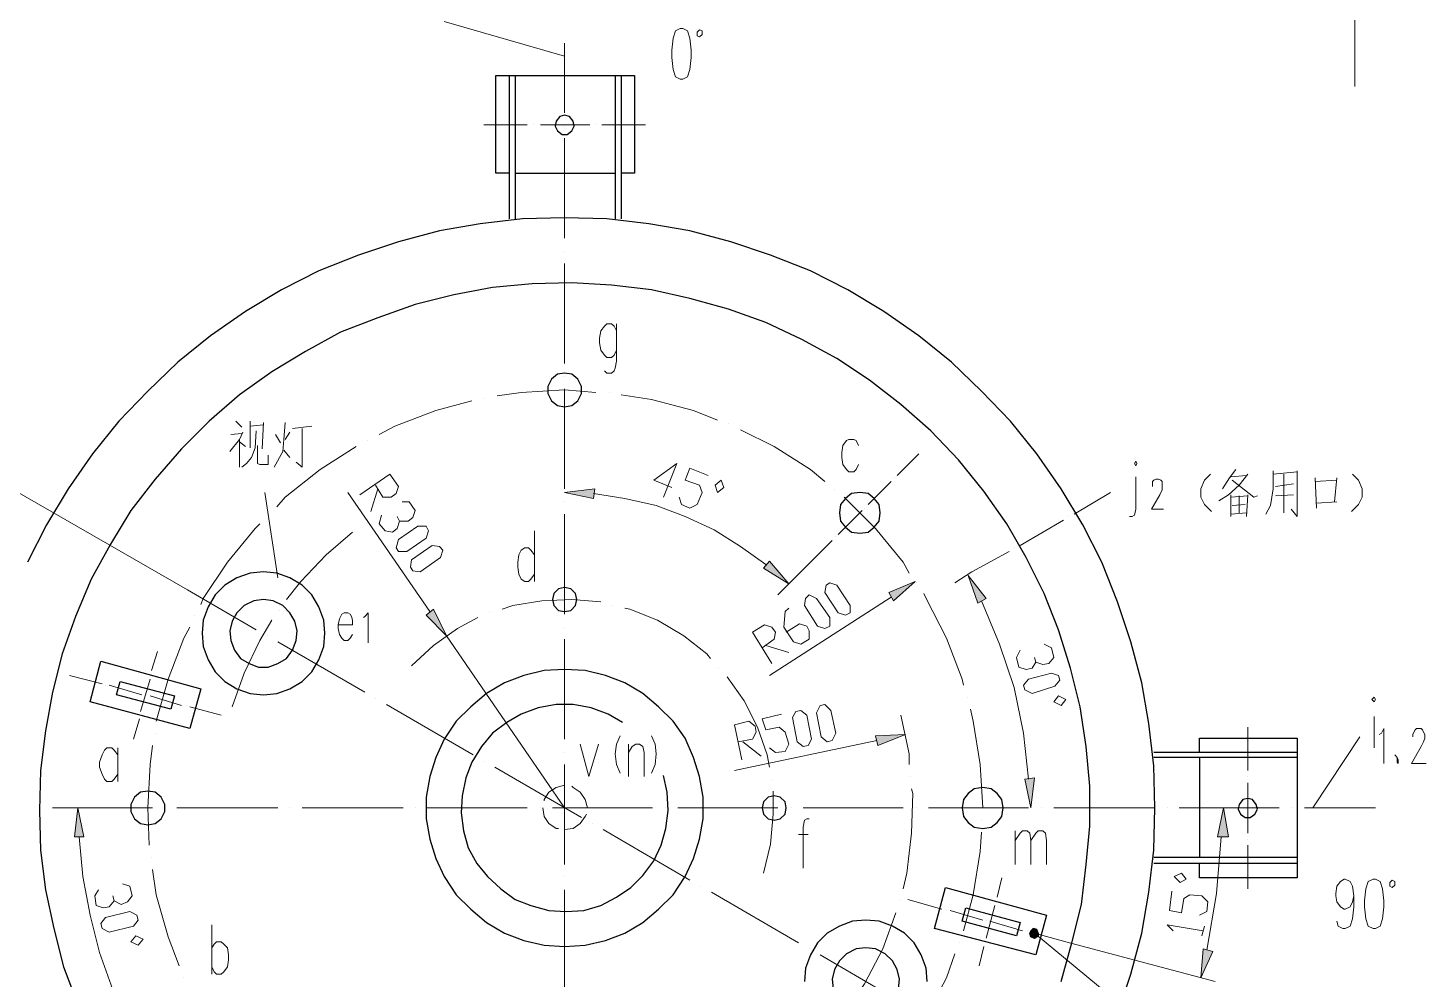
# Model space of a CAD drawing. Header units: inches. Extents: x -244 to 17, y 0 to 370.
# Drawn here: x -200.9 to -127.2, y 125 to 175.1 of the extents above; entities that cross this region are included whole.
import ezdxf

# ---------------------------------------------------------------- set-up
doc = ezdxf.new("R2010")
doc.units = ezdxf.units.IN
doc.header["$MEASUREMENT"] = 0
doc.layers.add('图层 1', color=7, linetype='Continuous')

# ---------------------------------------------------------------- blocks, each defined once
blk = doc.blocks.new('block 2')
at = {"layer": '图层 1', "true_color": 0xffffff}
h = blk.add_hatch(color=7, dxfattribs=at)
h.dxf.hatch_style = 2
h.paths.add_polyline_path([(152.591, 219.139), (152.591, 218.631), (154.115, 218.948)])
h = blk.add_hatch(color=7, dxfattribs=at)
h.dxf.hatch_style = 2
h.paths.add_polyline_path([(164.592, 200.216), (164.275, 200.597), (163.195, 199.517)])
h = blk.add_hatch(color=7, dxfattribs=at)
h.dxf.hatch_style = 2
h.paths.add_polyline_path([(170.434, 191.77), (170.942, 191.707), (170.752, 193.294)])
h = blk.add_hatch(color=7, dxfattribs=at)
h.dxf.hatch_style = 2
h.paths.add_polyline_path([(167.132, 182.499), (166.751, 182.817), (165.926, 181.483)])
h = blk.add_hatch(color=7, dxfattribs=at)
h.dxf.hatch_style = 2
h.paths.add_polyline_path([(157.925, 176.911), (157.417, 176.784), (157.988, 175.324)])
h = blk.add_hatch(color=7, dxfattribs=at)
h.dxf.hatch_style = 2
h.paths.add_polyline_path([(165.481, 176.213), (165.037, 175.959), (166.053, 174.816)])
h = blk.add_hatch(color=7, dxfattribs=at)
h.dxf.hatch_style = 2
h.paths.add_polyline_path([(164.91, 171.514), (165.164, 171.069), (166.37, 172.022)])
h = blk.add_hatch(color=7, dxfattribs=at)
h.dxf.hatch_style = 2
h.paths.add_polyline_path([(147.511, 168.529), (147.32, 168.72), (147.257, 168.529)])
h.paths.add_polyline_path([(147.511, 168.783), (147.511, 168.529), (147.32, 168.72)])
h.paths.add_polyline_path([(147.638, 168.72), (147.511, 168.783), (147.511, 168.529)])
h = blk.add_hatch(color=7, dxfattribs=at)
h.dxf.hatch_style = 2
h.paths.add_polyline_path([(155.702, 168.529), (155.639, 169.037), (154.115, 168.72)])
h = blk.add_hatch(color=7, dxfattribs=at)
h.dxf.hatch_style = 2
h.paths.add_polyline_path([(147.511, 168.529), (147.511, 168.339), (147.701, 168.402)])
h.paths.add_polyline_path([(147.384, 168.339), (147.511, 168.529), (147.511, 168.339)])
h.paths.add_polyline_path([(147.257, 168.529), (147.384, 168.339), (147.511, 168.529)])
h = blk.add_hatch(color=7, dxfattribs=at)
h.dxf.hatch_style = 2
h.paths.add_polyline_path([(147.765, 168.593), (147.511, 168.529), (147.638, 168.72)])
h.paths.add_polyline_path([(147.701, 168.402), (147.765, 168.593), (147.511, 168.529)])
h = blk.add_hatch(color=7, dxfattribs=at)
h.dxf.hatch_style = 2
h.paths.add_polyline_path([(146.558, 159.131), (146.685, 159.639), (145.161, 159.766)])
h = blk.add_hatch(color=7, dxfattribs=at)
h.dxf.hatch_style = 2
h.paths.add_polyline_path([(152.591, 158.877), (152.591, 158.306), (154.115, 158.56)])
at = {"layer": '图层 1', "color": 7, "lineweight": 25, "true_color": 0xffffff}
for points in [[(185.23, 193.294), (185.166, 195.517), (184.912, 197.739), (184.531, 199.898), (183.96, 202.057), (183.261, 204.153), (182.436, 206.248), (181.42, 208.217), (180.277, 210.122), (179.007, 211.963), (177.61, 213.678), (176.086, 215.265), (174.498, 216.789), (172.784, 218.186), (170.942, 219.456), (169.037, 220.599), (167.069, 221.615)], [(143.256, 164.148), (145.352, 163.449), (147.511, 162.878), (149.67, 162.497), (151.892, 162.243), (154.115, 162.179), (156.337, 162.243), (158.56, 162.497), (160.719, 162.878), (162.878, 163.449), (164.973, 164.148), (167.069, 164.973), (169.037, 165.989), (170.942, 167.132), (172.784, 168.402), (174.498, 169.799), (176.086, 171.323), (177.61, 172.911), (179.007, 174.625), (180.277, 176.467), (181.42, 178.372), (182.436, 180.34), (183.261, 182.436), (183.96, 184.531), (184.531, 186.69), (184.912, 188.849), (185.166, 191.072), (185.23, 193.294)], [(144.971, 167.132), (147.003, 166.561), (149.035, 166.053), (151.13, 165.799), (153.162, 165.608), (155.258, 165.608), (157.353, 165.799), (159.449, 166.116), (161.481, 166.624), (163.513, 167.259), (165.418, 168.021), (167.323, 168.974), (169.101, 169.99), (170.815, 171.196), (172.466, 172.53), (173.99, 173.99), (175.387, 175.578), (176.657, 177.229), (177.8, 178.943), (178.816, 180.785), (179.705, 182.69), (180.404, 184.658), (180.975, 186.69), (181.42, 188.722), (181.674, 190.818), (181.801, 192.913), (181.737, 195.009), (181.547, 197.104), (181.166, 199.136), (180.658, 201.168), (179.959, 203.137), (179.197, 205.105), (178.181, 206.947), (177.102, 208.725), (175.895, 210.439), (174.498, 212.027), (173.038, 213.487), (171.45, 214.884), (169.799, 216.154), (168.021, 217.234), (166.18, 218.25), (164.211, 219.075), (162.243, 219.774), (160.211, 220.282), (158.179, 220.663), (156.083, 220.917), (153.988, 220.98), (151.892, 220.917), (149.797, 220.663), (147.765, 220.218), (145.733, 219.71), (143.764, 218.948)], [(161.862, 217.742), (160.401, 212.471), (158.306, 213.043), (159.703, 218.313), (161.862, 217.742)], [(160.782, 216.726), (160.02, 213.868), (159.322, 214.059), (160.084, 216.916), (160.782, 216.726)], [(155.004, 215.265), (154.94, 215.646), (154.686, 215.964), (154.305, 216.154), (153.924, 216.154), (153.543, 215.964), (153.289, 215.646), (153.226, 215.265), (153.289, 214.884), (153.543, 214.567), (153.924, 214.376), (154.305, 214.376), (154.686, 214.567), (154.94, 214.884), (155.004, 215.265)], [(166.561, 209.169), (166.497, 209.868), (166.243, 210.566), (165.862, 211.201), (165.354, 211.709), (164.719, 212.09), (164.021, 212.344), (163.322, 212.408), (162.624, 212.344), (161.925, 212.09), (161.29, 211.709), (160.782, 211.201), (160.401, 210.566), (160.147, 209.868), (160.084, 209.169), (160.147, 208.471), (160.401, 207.772), (160.782, 207.137), (161.29, 206.629), (161.925, 206.248), (162.624, 205.994), (163.322, 205.931), (164.021, 205.994), (164.719, 206.248), (165.354, 206.629), (165.862, 207.137), (166.243, 207.772), (166.497, 208.471), (166.561, 209.169)], [(165.1, 209.169), (165.037, 209.677), (164.783, 210.185), (164.402, 210.566), (163.957, 210.82), (163.449, 210.947), (162.941, 210.884), (162.433, 210.693), (161.989, 210.376), (161.735, 209.931), (161.544, 209.423), (161.544, 208.915), (161.735, 208.407), (161.989, 207.963), (162.433, 207.645), (162.941, 207.455), (163.449, 207.391), (163.957, 207.518), (164.402, 207.772), (164.783, 208.153), (165.037, 208.661), (165.1, 209.169)], [(161.417, 193.294), (161.354, 194.374), (161.1, 195.453), (160.719, 196.469), (160.147, 197.422), (159.449, 198.247), (158.687, 199.009), (157.734, 199.644), (156.782, 200.089), (155.766, 200.406), (154.686, 200.597), (153.543, 200.597), (152.464, 200.406), (151.448, 200.089), (150.495, 199.644), (149.543, 199.009), (148.781, 198.247), (148.082, 197.422), (147.511, 196.469), (147.13, 195.453), (146.876, 194.374), (146.812, 193.294), (146.876, 192.215), (147.13, 191.135), (147.511, 190.119), (148.082, 189.167), (148.781, 188.341), (149.543, 187.579), (150.495, 186.944), (151.448, 186.5), (152.464, 186.182), (153.543, 185.992), (154.686, 185.992), (155.766, 186.182), (156.782, 186.5), (157.798, 186.944), (158.687, 187.579), (159.449, 188.341), (160.147, 189.167), (160.719, 190.119), (161.1, 191.135), (161.354, 192.215), (161.417, 193.294)], [(158.623, 190.246), (159.068, 191.008), (159.385, 191.897), (159.576, 192.85), (159.576, 193.739), (159.385, 194.691), (159.068, 195.58), (158.623, 196.342), (158.052, 197.104), (157.353, 197.676), (156.528, 198.184), (155.702, 198.501), (154.75, 198.692), (153.861, 198.755), (152.908, 198.628), (152.019, 198.374), (151.194, 197.93), (150.495, 197.358), (149.86, 196.66), (149.289, 195.898), (148.971, 195.072), (148.717, 194.12), (148.654, 193.231), (148.717, 192.278), (148.971, 191.389), (149.416, 190.564), (149.924, 189.802), (150.559, 189.167), (151.321, 188.595), (152.146, 188.214), (153.035, 187.96), (153.988, 187.833), (154.94, 187.897), (155.829, 188.087)], [(187.579, 196.215), (187.579, 196.914), (192.723, 196.914), (192.723, 193.294)], [(192.723, 196.215), (185.166, 196.215)], [(192.723, 195.898), (185.166, 195.898)], [(187.579, 195.898), (187.579, 193.294), (187.579, 190.627)], [(165.735, 193.294), (165.672, 193.612), (165.418, 193.866), (165.1, 193.929), (164.783, 193.866), (164.529, 193.612), (164.465, 193.294), (164.529, 192.977), (164.783, 192.723), (165.1, 192.659), (165.418, 192.723), (165.672, 192.977), (165.735, 193.294)], [(177.038, 193.294), (176.975, 193.675), (176.721, 193.993), (176.34, 194.183), (175.959, 194.183), (175.578, 193.993), (175.324, 193.675), (175.26, 193.294), (175.324, 192.913), (175.578, 192.596), (175.959, 192.405), (176.34, 192.405), (176.721, 192.596), (176.975, 192.913), (177.038, 193.294)], [(192.723, 193.294), (192.723, 189.611), (187.579, 189.611), (187.579, 190.31)], [(190.627, 193.294), (190.564, 193.548), (190.31, 193.739), (190.056, 193.802), (189.802, 193.675), (189.611, 193.421), (189.611, 193.167), (189.802, 192.913), (190.056, 192.786), (190.31, 192.85), (190.564, 193.04), (190.627, 193.294)], [(192.723, 190.627), (185.166, 190.627)], [(192.723, 190.31), (185.166, 190.31)], [(154.75, 182.245), (154.686, 182.563), (154.432, 182.817), (154.115, 182.88), (153.797, 182.817), (153.543, 182.563), (153.48, 182.245), (153.543, 181.928), (153.797, 181.674), (154.115, 181.61), (154.432, 181.674), (154.686, 181.928), (154.75, 182.245)], [(148.209, 177.419), (148.146, 178.118), (147.892, 178.816), (147.511, 179.451), (147.003, 179.959), (146.368, 180.34), (145.669, 180.594), (144.971, 180.658)], [(144.971, 174.181), (145.669, 174.244), (146.368, 174.498), (147.003, 174.879), (147.511, 175.387), (147.892, 176.022), (148.146, 176.721), (148.209, 177.419)], [(146.749, 177.419), (146.685, 177.927), (146.431, 178.435), (146.05, 178.816), (145.606, 179.07), (145.098, 179.197), (144.59, 179.134), (144.082, 178.943), (143.637, 178.626), (143.383, 178.181), (143.193, 177.673), (143.193, 177.165), (143.383, 176.657), (143.637, 176.213), (144.082, 175.895), (144.59, 175.705), (145.098, 175.641), (145.606, 175.768), (146.05, 176.022), (146.431, 176.403), (146.685, 176.911), (146.749, 177.419)], [(170.752, 177.737), (170.688, 178.181), (170.434, 178.499), (170.117, 178.753), (169.672, 178.816), (169.228, 178.753), (168.91, 178.499), (168.656, 178.181), (168.593, 177.737), (168.656, 177.292), (168.91, 176.975), (169.228, 176.721), (169.672, 176.657), (170.117, 176.721), (170.434, 176.975), (170.688, 177.292), (170.752, 177.737)], [(149.924, 173.228), (148.463, 167.894), (146.368, 168.466), (147.765, 173.8), (149.924, 173.228)], [(148.844, 172.149), (148.082, 169.291), (147.384, 169.482), (148.146, 172.339), (148.844, 172.149)], [(155.194, 171.26), (155.131, 171.704), (154.877, 172.022), (154.559, 172.276), (154.115, 172.339), (153.67, 172.276), (153.353, 172.022), (153.099, 171.704), (153.035, 171.26), (153.099, 170.815), (153.353, 170.498), (153.67, 170.244), (154.115, 170.18), (154.559, 170.244), (154.877, 170.498), (155.131, 170.815), (155.194, 171.26)], [(147.511, 168.783), (147.511, 168.529), (147.32, 168.72), (147.511, 168.783)], [(147.638, 168.72), (147.511, 168.783), (147.511, 168.529), (147.638, 168.72)], [(147.511, 168.529), (147.32, 168.72), (147.257, 168.529), (147.511, 168.529)], [(147.257, 168.529), (147.384, 168.339), (147.511, 168.529), (147.257, 168.529)], [(147.384, 168.339), (147.511, 168.529), (147.511, 168.339), (147.384, 168.339)], [(147.765, 168.593), (147.511, 168.529), (147.638, 168.72), (147.765, 168.593)], [(147.701, 168.402), (147.765, 168.593), (147.511, 168.529), (147.701, 168.402)], [(147.511, 168.529), (147.511, 168.339), (147.701, 168.402), (147.511, 168.529)], [(151.194, 154.686), (151.194, 162.243)], [(151.511, 154.686), (151.511, 162.243)], [(156.782, 154.686), (156.782, 162.243)], [(157.036, 154.686), (157.036, 162.243)], [(154.115, 154.686), (150.432, 154.686), (150.432, 159.83), (151.194, 159.83)], [(156.782, 159.83), (154.115, 159.83), (151.511, 159.83)], [(157.036, 159.83), (157.798, 159.83), (157.798, 154.686), (154.115, 154.686)], [(154.623, 157.29), (154.559, 157.544), (154.305, 157.734), (154.051, 157.798), (153.797, 157.671), (153.607, 157.417), (153.607, 157.163), (153.797, 156.909), (154.051, 156.782), (154.305, 156.845), (154.559, 157.036), (154.623, 157.29)]]:
    blk.add_lwpolyline(points, dxfattribs=at)
at = {"layer": '图层 1', "color": 7, "lineweight": 13, "true_color": 0xffffff}
for points in [[(165.608, 213.17), (170.942, 222.441)], [(152.591, 218.885), (150.495, 218.694), (148.463, 218.313), (146.495, 217.805), (144.526, 217.107), (142.621, 216.218)], [(152.591, 219.139), (152.591, 218.631), (154.115, 218.948), (152.591, 219.139)], [(166.243, 208.407), (170.752, 209.106)], [(163.767, 205.232), (163.767, 204.47), (164.021, 204.47), (164.211, 204.534), (164.338, 204.597), (164.402, 204.724), (164.402, 204.915), (164.338, 205.042), (164.084, 205.169), (163.767, 205.232), (163.576, 205.232), (163.259, 205.169), (163.068, 205.042), (162.941, 204.915), (162.941, 204.724), (163.068, 204.597), (163.259, 204.47)], [(170.752, 204.724), (164.465, 200.406)], [(164.148, 203.899), (164.211, 203.835), (164.402, 203.645), (162.814, 203.645)], [(164.592, 200.216), (164.275, 200.597), (163.195, 199.517), (164.592, 200.216)], [(154.115, 193.294), (163.195, 199.517)], [(193.739, 193.294), (195.58, 199.644)], [(170.434, 191.77), (170.942, 191.707), (170.752, 193.294), (170.434, 191.77)], [(166.942, 182.69), (167.894, 184.023), (168.783, 185.42), (169.482, 186.944), (170.053, 188.468), (170.434, 190.119), (170.688, 191.77)], [(156.083, 184.341), (157.671, 176.848)], [(167.132, 182.499), (166.751, 182.817), (165.926, 181.483), (167.132, 182.499)], [(161.1, 182.499), (165.227, 176.086)], [(167.132, 180.277), (165.354, 182.055)], [(166.561, 171.831), (165.989, 172.72)], [(164.91, 171.514), (165.164, 171.069), (166.37, 172.022), (164.91, 171.514)], [(155.639, 168.847), (158.052, 169.101), (160.465, 169.609), (162.751, 170.371), (165.037, 171.323)], [(155.702, 168.529), (155.639, 169.037), (154.115, 168.72), (155.702, 168.529)], [(147.511, 168.529), (134.747, 153.099)], [(147.066, 166.878), (144.971, 159.004)], [(171.577, 163.195), (169.863, 163.195), (169.545, 163.259), (169.482, 163.386), (169.482, 163.513)], [(172.276, 163.259), (172.149, 163.195), (172.276, 163.132), (172.403, 163.195), (172.276, 163.259)], [(171.069, 162.306), (171.133, 162.306), (171.323, 162.306), (171.387, 162.243), (171.45, 162.116), (171.45, 161.989), (171.387, 161.862), (171.323, 161.798), (171.133, 161.798), (171.006, 161.798), (170.879, 161.798), (170.625, 161.925), (169.863, 162.37), (169.863, 161.735)], [(146.558, 159.131), (146.685, 159.639), (145.161, 159.766), (146.558, 159.131)], [(146.622, 159.449), (149.606, 158.941), (152.591, 158.687)], [(152.591, 158.877), (152.591, 158.306), (154.115, 158.56), (152.591, 158.877)], [(157.861, 151.384), (154.115, 153.861)], [(205.105, 151.638), (192.151, 151.638)]]:
    blk.add_lwpolyline(points, dxfattribs=at)
at = {"layer": '图层 1', "color": 7, "lineweight": 5, "true_color": 0xffffff}
for points in [[(154.115, 220.98), (154.115, 220.98)], [(154.115, 220.282), (154.115, 215.011)], [(160.655, 217.678), (161.1, 219.393)], [(160.592, 217.488), (160.592, 217.488)], [(160.084, 215.583), (160.592, 217.297)], [(158.814, 215.71), (157.734, 216.027)], [(157.417, 215.011), (156.401, 215.138), (154.115, 215.265), (152.146, 215.202)], [(159.004, 215.646), (159.004, 215.646)], [(160.909, 215.138), (159.195, 215.646)], [(160.084, 215.392), (160.084, 215.392)], [(150.876, 215.011), (149.543, 214.821), (147.32, 214.186), (145.796, 213.614)], [(151.511, 215.075), (151.511, 215.075)], [(158.052, 214.884), (158.052, 214.884)], [(163.64, 213.043), (163.068, 213.36), (160.909, 214.186), (158.687, 214.821)], [(159.512, 213.487), (160.02, 215.138)], [(161.1, 215.075), (161.1, 215.075)], [(162.37, 214.757), (161.354, 215.075)], [(154.115, 214.376), (154.115, 214.376)], [(154.115, 213.741), (154.115, 208.407)], [(145.161, 213.36), (145.161, 213.36)], [(159.004, 211.392), (159.449, 213.043)], [(159.512, 213.233), (159.512, 213.233)], [(165.608, 213.17), (163.513, 209.55)], [(164.275, 212.789), (164.275, 212.789)], [(169.101, 209.36), (168.847, 209.614), (167.069, 211.074), (165.164, 212.344), (164.846, 212.471)], [(164.021, 208.725), (162.941, 209.36), (161.227, 210.185), (159.449, 210.82)], [(163.195, 208.979), (163.195, 208.979)], [(169.545, 208.915), (169.545, 208.915)], [(162.878, 208.407), (160.211, 203.835)], [(164.529, 208.344), (164.529, 208.344)], [(168.656, 204.47), (167.45, 205.867), (166.053, 207.201), (165.1, 207.963)], [(173.165, 204.28), (171.958, 206.185), (170.498, 208.026), (169.99, 208.471)], [(154.115, 207.772), (154.115, 207.772)], [(154.115, 207.137), (154.115, 201.803)], [(173.482, 203.708), (173.482, 203.708)], [(159.576, 202.692), (156.909, 198.12)], [(159.893, 203.264), (159.893, 203.264)], [(175.578, 198.184), (175.07, 200.089), (174.244, 202.248), (173.8, 203.073)], [(164.148, 197.866), (163.576, 198.946), (162.687, 200.216), (161.608, 201.359)], [(154.115, 201.168), (154.115, 201.168)], [(154.115, 200.533), (154.115, 195.263)], [(156.591, 197.549), (156.591, 197.549)], [(175.705, 197.549), (175.705, 197.549)], [(190.119, 197.549), (190.119, 195.263)], [(156.274, 196.977), (153.607, 192.405)], [(164.402, 197.231), (164.402, 197.231)], [(176.022, 191.643), (176.149, 193.294), (176.022, 195.58), (175.832, 196.85)], [(164.973, 191.389), (165.1, 192.913), (165.037, 194.501), (164.783, 196.025), (164.592, 196.596)], [(154.115, 194.564), (154.115, 194.564)], [(190.119, 194.945), (190.119, 194.945)], [(190.119, 194.564), (190.119, 191.961)], [(154.115, 193.929), (154.115, 188.659)], [(149.797, 193.294), (144.526, 193.294)], [(150.495, 193.294), (150.495, 193.294)], [(156.401, 193.294), (151.13, 193.294)], [(157.036, 193.294), (157.036, 193.294)], [(163.005, 193.294), (157.734, 193.294)], [(163.64, 193.294), (163.64, 193.294)], [(169.609, 193.294), (164.338, 193.294)], [(170.244, 193.294), (170.244, 193.294)], [(176.213, 193.294), (170.942, 193.294)], [(176.848, 193.294), (176.848, 193.294)], [(182.817, 193.294), (177.546, 193.294)], [(183.452, 193.294), (183.452, 193.294)], [(189.421, 193.294), (184.15, 193.294)], [(190.056, 193.294), (190.056, 193.294)], [(194.437, 193.294), (190.754, 193.294)], [(153.289, 191.834), (153.289, 191.834)], [(190.119, 191.643), (190.119, 191.643)], [(152.972, 191.262), (150.305, 186.69)], [(176.022, 190.945), (176.022, 190.945)], [(190.119, 191.326), (190.119, 189.04)], [(164.783, 190.754), (164.783, 190.754)], [(174.562, 185.23), (175.07, 186.5), (175.641, 188.722), (175.895, 190.31)], [(161.989, 185.611), (162.243, 185.801), (163.195, 187.008), (164.021, 188.405), (164.592, 189.865), (164.656, 190.119)], [(154.115, 187.96), (154.115, 187.96)], [(154.115, 187.325), (154.115, 182.055)], [(149.987, 186.119), (149.987, 186.119)], [(149.67, 185.547), (147.003, 180.975)], [(161.544, 185.166), (161.544, 185.166)], [(156.274, 182.499), (156.909, 182.626), (158.369, 183.134), (159.766, 183.833), (161.036, 184.722)], [(174.371, 184.658), (174.371, 184.658)], [(171.323, 179.578), (171.958, 180.34), (173.165, 182.245), (174.054, 184.023)], [(150.686, 182.817), (152.21, 182.436), (153.797, 182.309), (155.004, 182.309)], [(155.639, 182.372), (155.639, 182.372)], [(154.115, 181.356), (154.115, 181.356)], [(154.115, 180.721), (154.115, 175.451)], [(146.368, 179.832), (143.701, 175.26)], [(146.685, 180.404), (146.685, 180.404)], [(167.132, 180.277), (168.212, 179.197)], [(166.497, 175.133), (167.069, 175.451), (168.847, 176.911), (170.498, 178.562)], [(168.402, 179.007), (168.402, 179.007)], [(168.529, 178.88), (169.799, 177.61)], [(170.879, 179.07), (170.879, 179.07)], [(143.891, 178.118), (144.844, 177.483), (146.685, 176.53), (148.59, 175.832)], [(169.926, 177.483), (169.926, 177.483)], [(170.117, 177.292), (171.323, 176.086)], [(149.225, 175.641), (149.225, 175.641)], [(149.86, 175.451), (150.686, 175.26), (152.781, 175.006), (154.877, 174.943), (155.131, 175.006)], [(156.401, 175.133), (156.972, 175.133), (159.004, 175.578)], [(171.514, 175.895), (171.514, 175.895)], [(171.641, 175.768), (172.784, 174.625)], [(141.732, 175.133), (143.129, 174.244), (145.161, 173.165), (146.431, 172.72)], [(148.781, 173.419), (149.289, 175.197)], [(154.115, 174.752), (154.115, 174.752)], [(155.766, 175.07), (155.766, 175.07)], [(165.989, 174.752), (165.989, 174.752)], [(154.115, 174.117), (154.115, 168.847)], [(160.592, 172.276), (160.909, 172.339), (163.068, 173.165), (165.164, 174.244), (165.418, 174.371)], [(147.003, 172.466), (147.003, 172.466)], [(148.209, 171.26), (148.717, 172.974)], [(148.717, 173.165), (148.717, 173.165)], [(147.638, 172.276), (149.543, 171.768), (151.829, 171.387), (152.845, 171.323)], [(154.115, 171.26), (156.401, 171.387), (158.687, 171.768), (159.322, 171.895)], [(159.957, 172.085), (159.957, 172.085)], [(166.561, 171.831), (167.64, 169.863)], [(146.812, 171.196), (145.796, 171.45)], [(147.066, 171.133), (147.066, 171.133)], [(148.971, 170.625), (147.257, 171.069)], [(148.209, 171.069), (148.209, 171.069)], [(153.48, 171.323), (153.48, 171.323)], [(154.115, 171.26), (154.115, 171.26)], [(147.638, 169.164), (148.146, 170.879)], [(149.162, 170.561), (149.162, 170.561)], [(150.432, 170.244), (149.416, 170.498)], [(167.831, 169.609), (167.831, 169.609)], [(147.638, 168.91), (147.638, 168.91)], [(167.958, 169.291), (169.291, 167.005)], [(147.066, 166.878), (147.574, 168.72)], [(154.115, 168.148), (154.115, 168.148)], [(154.115, 167.513), (154.115, 162.243)], [(169.482, 166.751), (169.482, 166.751)], [(169.609, 166.434), (170.752, 164.529)], [(154.115, 161.544), (154.115, 161.544)], [(154.115, 160.909), (154.115, 155.639)], [(152.146, 157.29), (149.86, 157.29)], [(152.464, 157.29), (152.464, 157.29)], [(155.448, 157.29), (152.781, 157.29)], [(155.766, 157.29), (155.766, 157.29)], [(158.369, 157.29), (156.083, 157.29)], [(154.115, 154.94), (154.115, 154.94)], [(154.115, 154.305), (154.115, 150.559)]]:
    blk.add_lwpolyline(points, dxfattribs=at)
at = {"layer": '图层 1', "lineweight": 0}
for points in [[(152.591, 219.139), (152.591, 218.631), (154.115, 218.948), (152.591, 219.139)], [(164.592, 200.216), (164.275, 200.597), (163.195, 199.517), (164.592, 200.216)], [(170.434, 191.77), (170.942, 191.707), (170.752, 193.294), (170.434, 191.77)], [(167.132, 182.499), (166.751, 182.817), (165.926, 181.483), (167.132, 182.499)], [(157.925, 176.911), (157.417, 176.784), (157.988, 175.324), (157.925, 176.911)], [(165.481, 176.213), (165.037, 175.959), (166.053, 174.816), (165.481, 176.213)], [(164.91, 171.514), (165.164, 171.069), (166.37, 172.022), (164.91, 171.514)], [(147.511, 168.783), (147.511, 168.529), (147.32, 168.72), (147.511, 168.783)], [(147.638, 168.72), (147.511, 168.783), (147.511, 168.529), (147.638, 168.72)], [(155.702, 168.529), (155.639, 169.037), (154.115, 168.72), (155.702, 168.529)], [(147.511, 168.529), (147.32, 168.72), (147.257, 168.529), (147.511, 168.529)], [(147.257, 168.529), (147.384, 168.339), (147.511, 168.529), (147.257, 168.529)], [(147.384, 168.339), (147.511, 168.529), (147.511, 168.339), (147.384, 168.339)], [(147.765, 168.593), (147.511, 168.529), (147.638, 168.72), (147.765, 168.593)], [(147.701, 168.402), (147.765, 168.593), (147.511, 168.529), (147.701, 168.402)], [(147.511, 168.529), (147.511, 168.339), (147.701, 168.402), (147.511, 168.529)], [(146.558, 159.131), (146.685, 159.639), (145.161, 159.766), (146.558, 159.131)], [(152.591, 158.877), (152.591, 158.306), (154.115, 158.56), (152.591, 158.877)]]:
    blk.add_lwpolyline(points, dxfattribs=at)
at = {"layer": '图层 1', "color": 7, "lineweight": 20, "true_color": 0xffffff}
for points in [[(148.019, 217.742), (148.336, 217.488), (148.654, 216.218), (148.463, 215.837), (148.209, 215.773), (147.892, 216.027), (147.574, 217.297), (147.765, 217.678), (148.019, 217.742)], [(149.225, 217.043), (148.908, 217.297), (148.844, 217.615), (148.971, 217.996), (149.479, 218.059), (149.797, 217.869)], [(156.909, 216.853), (157.163, 217.043), (157.29, 217.17), (157.29, 217.424), (157.163, 217.551), (156.909, 217.678), (156.528, 217.805), (156.274, 217.805), (155.893, 217.678), (155.639, 217.551), (155.512, 217.424), (155.512, 217.17), (155.639, 217.043), (155.893, 216.853)], [(150.114, 216.599), (149.987, 216.218), (149.479, 216.091), (149.162, 216.345), (149.035, 216.662), (149.225, 217.043), (149.479, 217.107)], [(157.29, 216.853), (155.512, 216.853)], [(147.384, 215.9), (147.193, 215.519), (146.876, 215.773), (147.066, 216.154), (147.384, 215.9)], [(147.955, 211.9), (145.352, 211.9)], [(146.749, 211.9), (146.939, 211.773), (147.066, 211.646), (147.066, 211.392), (146.939, 211.265), (146.749, 211.074), (146.368, 211.011), (146.114, 211.011), (145.733, 211.074), (145.479, 211.265), (145.352, 211.392), (145.352, 211.646), (145.479, 211.773), (145.733, 211.9)], [(173.546, 210.439), (172.911, 210.947)], [(173.8, 210.884), (173.863, 210.312)], [(172.085, 210.439), (173.546, 210.439), (173.927, 210.249)], [(173.99, 209.55), (173.101, 209.614), (172.593, 209.804), (172.276, 210.058), (172.085, 210.312)], [(173.419, 210.439), (173.165, 210.122)], [(174.498, 210.63), (174.181, 210.312)], [(172.72, 208.915), (172.212, 208.915), (172.212, 209.36), (172.276, 209.487), (173.228, 209.487)], [(174.498, 209.868), (173.101, 209.868)], [(174.308, 209.169), (174.244, 209.868)], [(174.435, 208.026), (173.546, 208.09), (172.911, 208.153), (172.085, 208.598)], [(173.038, 209.233), (174.435, 209.169)], [(172.974, 208.09), (172.593, 207.772)], [(173.8, 208.534), (173.355, 208.28)], [(173.927, 207.772), (173.546, 208.026)], [(174.117, 207.137), (172.085, 207.137), (172.339, 207.455)], [(174.117, 207.645), (174.244, 206.629)], [(170.942, 203.137), (169.736, 203.518)], [(170.625, 204.089), (171.704, 202.502), (171.069, 202.057), (170.688, 202.184), (170.498, 202.438), (170.498, 202.883), (171.133, 203.264)], [(169.228, 201.994), (168.847, 202.121), (168.656, 202.375), (168.72, 202.756), (169.101, 203.073), (169.545, 202.946)], [(167.831, 202.184), (168.275, 202.057), (168.974, 201.041), (168.974, 200.597), (168.72, 200.47), (168.339, 200.597), (167.64, 201.613), (167.64, 202.057), (167.831, 202.184)], [(170.244, 201.867), (170.244, 201.486), (169.799, 201.168), (169.418, 201.295), (169.228, 201.549), (169.228, 201.994), (169.482, 202.121)], [(166.815, 201.422), (167.196, 201.359), (167.958, 200.279), (167.894, 199.898), (167.704, 199.708), (167.323, 199.835), (166.561, 200.914), (166.624, 201.295), (166.815, 201.422)], [(167.45, 194.882), (167.704, 195.072), (167.831, 195.199), (167.831, 195.39), (167.704, 195.58), (167.45, 195.707), (167.069, 195.771), (166.815, 195.771), (166.434, 195.707), (166.18, 195.58), (166.053, 195.39), (166.053, 195.199), (166.18, 195.072), (166.434, 194.882)], [(168.72, 194.882), (166.053, 194.882)], [(154.115, 194.437), (153.67, 194.374), (153.289, 194.12), (153.035, 193.739), (153.035, 193.612)], [(155.321, 193.294), (155.194, 193.739), (154.94, 194.12), (154.559, 194.374), (154.496, 194.374)], [(152.972, 193.294), (153.035, 192.85), (153.289, 192.469), (153.67, 192.215), (153.797, 192.151)], [(154.115, 192.088), (154.559, 192.215), (154.94, 192.469), (155.194, 192.85), (155.258, 192.913)], [(157.48, 192.469), (155.766, 192.024), (157.48, 191.516)], [(154.115, 192.088), (154.115, 192.088)], [(179.642, 190.564), (177.673, 190.564), (177.292, 190.627), (177.165, 190.691), (177.038, 190.818), (177.038, 191.072), (177.165, 191.199)], [(179.261, 190.564), (179.515, 190.691), (179.642, 190.818), (179.642, 191.072), (179.515, 191.199), (179.261, 191.389), (178.88, 191.453), (178.626, 191.453), (178.245, 191.389), (177.991, 191.199), (177.864, 191.072), (177.864, 190.818), (177.991, 190.691), (178.245, 190.564)], [(157.925, 190.373), (157.48, 190.564), (156.972, 190.627), (156.401, 190.564), (155.956, 190.373)], [(157.48, 189.929), (155.766, 189.929)], [(157.036, 189.929), (157.353, 189.738), (157.48, 189.548), (157.48, 189.357), (157.353, 189.167), (157.036, 189.103), (155.766, 189.103)], [(155.956, 188.722), (156.401, 188.532), (156.972, 188.468), (157.48, 188.532), (157.925, 188.722)], [(171.006, 187.643), (171.387, 188.595), (172.276, 187.389), (170.498, 188.087)], [(170.498, 187.262), (170.117, 187.135), (169.926, 186.69), (170.117, 186.309), (170.752, 186.055), (171.133, 186.182), (171.387, 186.944), (172.022, 186.69), (171.641, 185.738)], [(195.199, 187.198), (195.072, 187.452), (194.691, 187.579), (194.056, 187.643), (193.675, 187.643), (193.04, 187.579), (192.659, 187.452), (192.532, 187.198), (192.532, 187.071), (192.659, 186.817), (193.04, 186.69), (193.675, 186.627), (194.056, 186.627), (194.691, 186.69), (195.072, 186.817), (195.199, 187.071), (195.199, 187.198)], [(195.136, 186.182), (195.009, 186.309), (194.818, 186.309), (194.755, 186.182), (194.882, 186.055), (195.072, 186.055), (195.136, 186.182)], [(171.133, 185.357), (171.387, 185.039), (171.006, 184.912), (170.752, 185.23), (171.133, 185.357)], [(156.655, 183.96), (158.496, 184.341), (158.687, 183.579), (158.433, 183.261), (158.115, 183.198), (157.734, 183.388), (157.607, 184.15)], [(157.607, 183.896), (156.845, 182.944)], [(157.29, 182.499), (157.036, 182.182), (157.099, 181.674), (157.48, 181.483), (158.115, 181.674), (158.369, 181.991), (158.242, 182.69), (158.814, 182.88), (159.068, 181.864)], [(161.735, 182.372), (163.386, 183.388), (163.767, 182.753), (163.64, 182.372), (163.386, 182.182), (163.005, 182.245), (162.56, 182.88)], [(162.687, 182.69), (162.306, 181.483)], [(157.353, 180.721), (157.607, 181.039), (158.877, 181.293), (159.195, 181.102), (159.258, 180.848), (159.004, 180.531), (157.734, 180.277), (157.417, 180.467), (157.353, 180.721)], [(163.386, 181.61), (163.83, 180.912), (163.703, 180.531), (163.449, 180.404), (163.005, 180.404), (162.751, 180.848), (162.878, 181.229), (163.64, 181.737), (164.465, 181.674), (164.656, 181.483)], [(153.543, 180.404), (153.543, 180.531), (153.48, 180.658), (153.099, 180.721), (150.94, 180.721)], [(152.718, 180.975), (152.718, 180.467)], [(163.576, 179.578), (163.703, 179.959), (164.783, 180.658), (165.164, 180.594), (165.354, 180.404), (165.164, 180.023), (164.148, 179.324), (163.703, 179.324), (163.576, 179.578)], [(157.607, 179.451), (157.861, 179.769), (159.131, 180.023), (159.512, 179.832), (159.576, 179.578), (159.258, 179.261), (158.052, 179.007), (157.671, 179.197), (157.607, 179.451)], [(164.275, 178.499), (164.402, 178.88), (165.481, 179.578), (165.862, 179.515), (165.989, 179.324), (165.862, 178.943), (164.783, 178.245), (164.402, 178.245), (164.275, 178.499)], [(173.228, 177.8), (173.482, 177.927), (173.546, 178.054), (173.546, 178.308), (173.482, 178.435), (173.228, 178.626), (172.847, 178.689), (172.593, 178.689), (172.212, 178.626), (171.958, 178.435), (171.831, 178.308), (171.831, 178.054), (171.958, 177.927), (172.212, 177.8)], [(157.925, 176.911), (157.417, 176.784), (157.988, 175.324), (157.925, 176.911)], [(165.481, 176.213), (165.037, 175.959), (166.053, 174.816), (165.481, 176.213)], [(152.908, 169.545), (151.13, 169.545)], [(152.4, 169.545), (152.781, 169.291), (152.908, 169.164), (152.908, 168.91), (152.781, 168.783), (152.4, 168.72), (151.13, 168.72)], [(160.592, 169.101), (160.909, 168.847), (161.227, 167.64), (161.1, 167.259), (160.846, 167.196), (160.528, 167.45), (160.147, 168.656), (160.338, 169.037), (160.592, 169.101)], [(161.798, 168.466), (161.481, 168.656), (161.417, 168.974), (161.544, 169.355), (162.052, 169.482), (162.433, 169.291)], [(152.4, 168.72), (152.781, 168.466), (152.908, 168.339), (152.908, 168.085), (152.781, 167.958), (152.4, 167.894), (151.13, 167.894)], [(162.751, 168.021), (162.56, 167.64), (162.052, 167.513), (161.735, 167.767), (161.671, 168.085), (161.798, 168.466), (162.052, 168.529)], [(160.02, 167.259), (159.83, 166.878), (159.512, 167.132), (159.703, 167.513), (160.02, 167.259)], [(147.638, 161.227), (147.955, 161.544), (147.638, 159.639)], [(148.463, 159.83), (148.654, 159.449), (149.162, 159.385), (149.479, 159.703), (149.543, 160.338), (149.352, 160.655), (148.59, 160.782), (148.717, 161.417), (149.733, 161.29)], [(150.178, 160.846), (150.495, 161.163), (150.686, 160.782), (150.368, 160.528), (150.178, 160.846)], [(147.384, 159.703), (147.892, 159.576)], [(171.704, 159.258), (171.387, 159.576), (170.942, 159.766), (170.498, 159.766), (170.117, 159.576), (169.736, 159.195)], [(171.704, 157.29), (171.133, 157.734), (170.625, 158.306), (170.307, 158.814)], [(171.514, 158.242), (170.942, 158.623)], [(170.625, 158.179), (169.482, 158.179)], [(169.672, 157.353), (169.609, 158.179)], [(170.561, 157.734), (169.672, 157.734)], [(170.053, 158.115), (170.117, 157.417)], [(170.498, 158.179), (170.561, 157.29)], [(171.387, 158.115), (170.498, 156.972), (170.561, 156.782)], [(171.958, 157.925), (171.514, 158.242)], [(171.577, 158.179), (171.641, 157.353)], [(170.625, 157.29), (169.482, 157.353)], [(169.609, 156.337), (170.053, 156.083), (170.942, 155.956), (171.895, 155.956)], [(170.625, 154.877), (170.561, 155.829)], [(171.069, 155.829), (171.196, 154.877)], [(171.704, 155.956), (171.831, 154.686)], [(171.895, 154.686), (169.482, 154.686), (169.863, 155.004)], [(169.672, 155.385), (171.704, 155.385)], [(171.514, 153.734), (169.926, 153.67)], [(170.18, 153.67), (170.244, 152.591)], [(171.323, 153.734), (171.387, 152.591)], [(171.323, 153.734), (171.387, 152.591)], [(149.479, 151.702), (149.162, 151.765), (148.908, 151.892), (148.781, 152.146), (148.781, 152.21), (148.908, 152.4), (149.162, 152.591), (149.479, 152.654), (149.606, 152.654), (149.987, 152.591), (150.241, 152.4), (150.368, 152.21), (150.368, 152.146), (150.241, 151.892), (149.987, 151.765), (149.479, 151.702), (148.908, 151.702), (148.273, 151.765), (147.892, 151.892), (147.765, 152.146), (147.765, 152.273), (147.892, 152.527), (148.146, 152.591)], [(170.244, 152.718), (171.514, 152.591)], [(169.736, 151.829), (170.117, 151.448), (170.498, 151.257), (170.942, 151.257), (171.387, 151.448), (171.704, 151.765)], [(150.368, 150.686), (150.241, 150.94), (149.86, 151.067), (149.225, 151.13), (148.908, 151.13), (148.273, 151.067), (147.892, 150.94), (147.765, 150.686), (147.765, 150.559), (147.892, 150.305), (148.273, 150.178), (148.908, 150.114), (149.225, 150.114), (149.86, 150.178), (150.241, 150.305), (150.368, 150.559), (150.368, 150.686)], [(157.988, 150.368), (158.052, 150.241), (158.306, 150.114), (156.464, 150.114)], [(158.941, 150.622), (157.29, 150.622)], [(159.83, 150.749), (159.703, 150.622), (159.83, 150.559), (159.957, 150.622), (159.83, 150.749)], [(150.305, 149.67), (150.178, 149.797), (149.987, 149.797), (149.924, 149.67), (150.051, 149.543), (150.241, 149.543), (150.305, 149.67)], [(156.909, 149.543), (156.782, 149.416), (156.591, 149.416), (156.528, 149.416), (156.464, 149.352)], [(156.464, 149.352), (156.528, 149.352), (156.591, 149.352), (156.655, 149.352)], [(156.782, 149.416), (156.655, 149.352)], [(157.861, 148.59), (157.988, 148.59), (158.115, 148.527), (158.242, 148.463), (158.306, 148.4), (158.306, 148.146), (158.242, 148.082), (158.115, 148.019), (157.988, 147.955), (157.798, 147.955), (157.607, 148.019), (157.353, 148.146), (156.464, 148.654), (156.464, 147.892)]]:
    blk.add_lwpolyline(points, dxfattribs=at)

msp = doc.modelspace()

# ---------------------------------------------------------------- block references
at = {"layer": '图层 1', "rotation": 90}
msp.add_blockref('block 2', (20.648, -20.119), dxfattribs=at)

doc.saveas('drawing.dxf')
